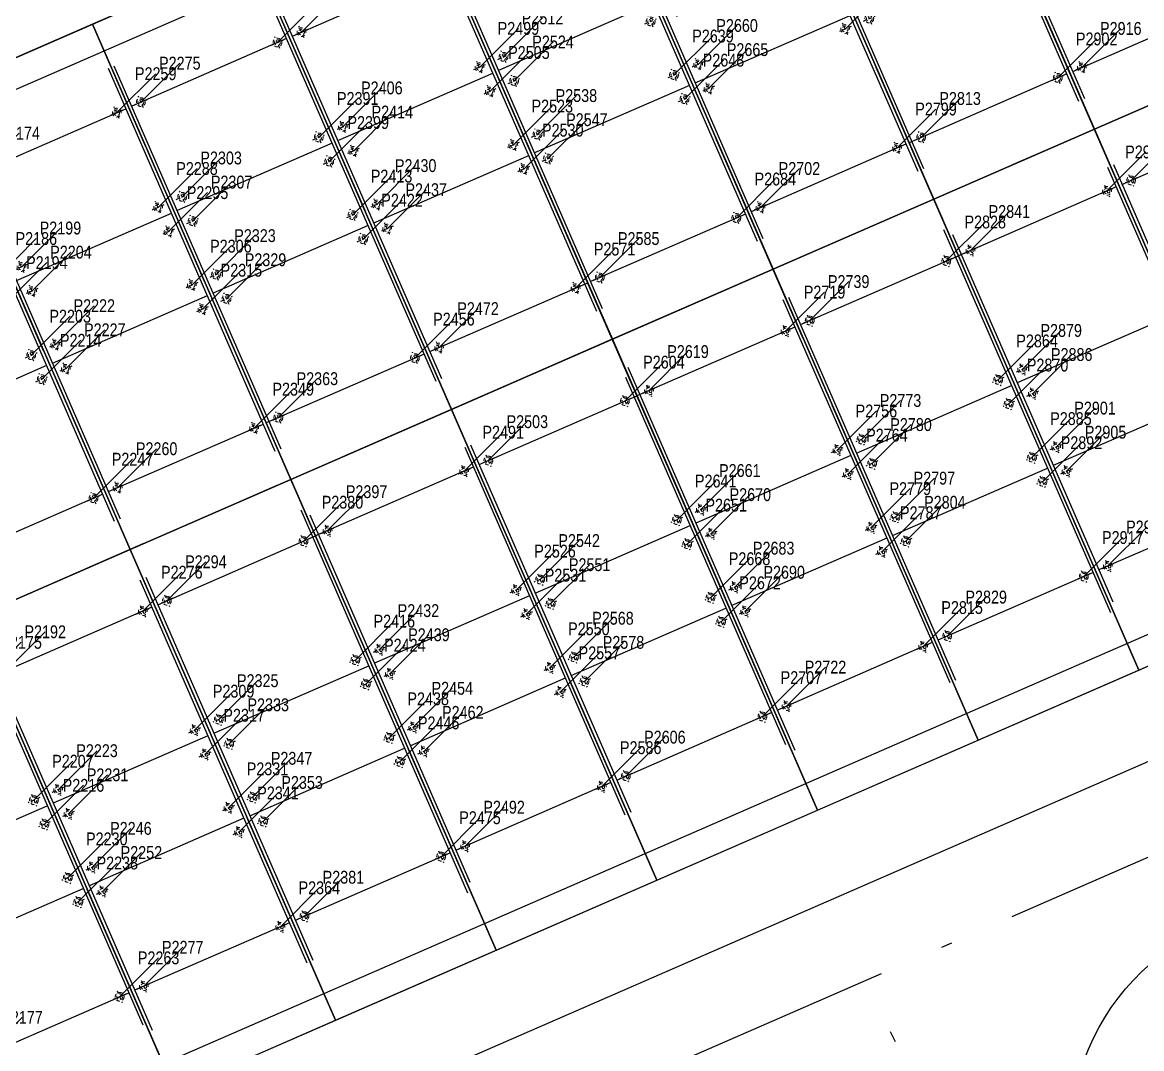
# Model space of a CAD drawing. Header units: millimetres. Extents: x 0 to 571985, y 0 to 2066666.
# Drawn here: x 568703.51 to 568741.81, y 2064811.47 to 2064846.59 of the extents above; entities that cross this region are included whole.
import ezdxf
from ezdxf.enums import TextEntityAlignment as Align
from ezdxf.xclip import XClip

# ---------------------------------------------------------------- set-up
doc = ezdxf.new("R2010")
doc.units = ezdxf.units.MM
for name, pattern in [('ACAD_ISO10W100', [18.5, 12, -3, 0.5, -3]), ('CENTER', [3, 1.5, -0.5, 0.5, -0.5]), ('CENTER2', [1.125, 0.75, -0.125, 0.125, -0.125]), ('HIDDEN', [0.75, 0.5, -0.25]), ('Xref Grid (A1)$0$CENTER2', [1.125, 0.75, -0.125, 0.125, -0.125]), ('Xref Grid A16$0$CENTER2', [1.125, 0.75, -0.125, 0.125, -0.125])]:
    doc.linetypes.add(name, pattern=pattern)
for name, color, linetype, lineweight in [('A-DIM', 251, 'Continuous', 15), ('A-NET THAY', 125, 'Continuous', 18), ('boDnv', 54, 'Continuous', 25), ('E- RANH GIOI', 1, 'CENTER', 13), ('kata_text', 254, 'Continuous', 30)]:
    doc.layers.add(name, color=color, linetype=linetype, lineweight=lineweight)
for name, color, linetype in [('BoThamCo', 94, 'Continuous'), ('CDC.01.AXIS', 160, 'CENTER2'), ('ChiaLo', 128, 'CENTER'), ('datOlienke', 42, 'Continuous'), ('LogDg', 7, 'Continuous'), ('LoLK', 6, 'Continuous'), ('RANHGIOI', 2, 'HIDDEN'), ('TimDg', 222, 'Continuous'), ('ViaHeS', 32, 'Continuous'), ('Xref Grid (A1)$0$01.AXIS', 160, 'Xref Grid (A1)$0$CENTER2'), ('Xref Grid A16$0$01.AXIS', 160, 'Xref Grid A16$0$CENTER2')]:
    doc.layers.add(name, color=color, linetype=linetype)
doc.styles.add('kata_dim', font='vnrms.shx', dxfattribs={"width": 0.66, "oblique": 7})
doc.styles.add('kata_text', font='arial.ttf', dxfattribs={"width": 0.8})
doc.styles.add('rms', font='romans.shx', dxfattribs={"width": 0.7, "bigfont": 'vns.shx'})
doc.linetypes.add('ADL', pattern='A,0.125,-0.15,["++",rms,S=0.5,R=0,X=0,Y=-0.2245],-1.35,1.125', length=2.75)
doc.dimstyles.new('kata_dim_iso', dxfattribs={"dimtxt": 2.5, "dimasz": 1.5, "dimexe": 1.5, "dimexo": 2.5, "dimtad": 1, "dimdec": 0, "dimzin": 0, "dimdsep": 46, "dimtxsty": 'kata_dim', "dimblk": 'kata_block_ArchTick', "dimcen": 0.09, "dimdle": 1.2, "dimclrd": 8, "dimclre": 8, "dimclrt": 3, "dimadec": 0, "dimazin": 0, "dimtfac": 1, "dimtdec": 0, "dimtix": 1, "dimtofl": 0, "dimtmove": 0, "dimatfit": 3, "dimfxl": 3.75, "dimfxlon": 1, "dimtolj": 1, "dimtzin": 0, "dimarcsym": 0})

# ---------------------------------------------------------------- blocks, each defined once
blk = doc.blocks.new('NEN')
at = {"layer": 'boDnv', "color": 10, "linetype": 'ADL', "ltscale": 0.25}
for points in [[(116.663, 150.753), (122.733, 148.551), (135.807, 122.411), (133.753, 116.749), (-8.129, 54.905), (-13.649, 57.26), (-23.763, 84.693), (-21.221, 90.652)], [(156.672, 80.693), (146.026, 101.979), (139.956, 104.181), (-3.204, 41.78), (-5.746, 35.822), (2.49, 13.482), (8.01, 11.127), (154.618, 75.032)]]:
    blk.add_lwpolyline(points, close=True, dxfattribs=at)
at = {"layer": 'BoThamCo'}
blk.add_lwpolyline([(274.126, -178.484, 1), (272.368, -175.457), (138.589, -253.186, -0.013452), (91.443, -278.907, 0.999991), (93.036, -282.024, 0.013452), (140.347, -256.212)], format="xyb", close=True, dxfattribs=at)
at = {"layer": 'ChiaLo', "ltscale": 5}
for p, q in [((136.715, 66.137), (122.897, 97.836)), ((131.214, 63.74), (117.397, 95.439)), ((125.714, 61.342), (111.897, 93.041)), ((120.214, 58.945), (106.397, 90.644)), ((114.714, 56.547), (100.897, 88.247)), ((109.214, 54.15), (95.396, 85.849)), ((103.713, 51.752), (89.896, 83.452)), ((98.213, 49.355), (84.396, 81.054))]:
    blk.add_line(p, q, dxfattribs=at)
for points in [[(130.171, 135.915), (-19.638, 70.615)], [(87.961, 95.699), (71.978, 132.367)], [(82.461, 93.301), (66.478, 129.969)], [(76.961, 90.904), (60.978, 127.572)], [(71.461, 88.506), (55.478, 125.174)], [(65.961, 86.109), (49.978, 122.777)], [(60.46, 83.711), (44.477, 120.379)], [(54.96, 81.314), (38.977, 117.982)], [(49.46, 78.917), (33.477, 115.585)], [(43.96, 76.519), (27.977, 113.187)], [(152.12, 92.029), (-2.661, 24.563)]]:
    blk.add_lwpolyline(points, dxfattribs=at)
at = {"layer": 'datOlienke'}
for points in [[(116.629, 151.829), (123.449, 149.355), (136.893, 122.474), (134.546, 116.004), (-8.125, 53.816), (-14.438, 56.509), (-24.839, 84.72), (-21.985, 91.41)], [(157.758, 80.756), (146.742, 102.783), (139.922, 105.257), (-3.967, 42.538), (-6.821, 35.849), (1.701, 12.732), (8.014, 10.038), (155.411, 74.287)]]:
    blk.add_lwpolyline(points, close=True, dxfattribs=at)
at = {"layer": 'LogDg'}
for points in [[(34.296, -348.766, -0.124666), (14.114, -339.771, 0.262937), (-5.331, -336.771, -0.009345), (-40.959, -349.473), (-145.868, -384.68, 0.405257), (-155.456, -403.235), (-146.557, -432.72), (-158.046, -436.187), (-166.572, -407.936, 0.423227), (-185.704, -398.049), (-272.077, -427.035, 0.40652), (-277.181, -436.964), (-262.947, -483.397), (-271.552, -486.035), (-285.593, -440.232, 0.421949), (-295.787, -434.992), (-422.26, -477.436, 0.346831), (-427.684, -485.726), (-426.662, -497.249, 0.109851), (-417.21, -527.045), (-422.398, -530.058, -0.109851), (-432.639, -497.779), (-433.194, -491.512, 0.484967), (-443.708, -484.634), (-484.199, -498.222, 0.36701), (-492.228, -511.51), (-484.402, -560.012), (-490.326, -560.967), (-497.433, -516.92, 0.457512), (-512.889, -507.388), (-525.337, -511.314, 0.375227), (-533.554, -524.795, 0.049445), (-523.248, -562.118), (-518.404, -576.577), (-525.515, -578.96), (-530.307, -564.659, -0.044276), (-540.221, -530.036, 0.448349), (-555.614, -520.863), (-568.853, -525.038), (-576.072, -502.149), (-552.391, -494.681, 0.333336), (-544.003, -482.976), (-545.865, -397.305, 0.120559), (-569.998, -307.198), (-621.979, -219.712, 0.334943), (-635.359, -214.239), (-686.931, -227.855), (-689.803, -216.977), (-647.957, -205.93, 0.498191), (-640.704, -188.198), (-654.378, -165.183, -0.144979), (-668.853, -108.061), (-659.845, 118.23, 0.428088), (-671.924, 130.707), (-689.222, 130.58), (-689.305, 141.83), (-670.344, 141.969, 0.400474), (-658.442, 153.492), (-657.828, 168.904), (-656.06, 189.374), (-648.588, 188.728), (-650.341, 168.432), (-650.889, 154.678, 0.425345), (-638.921, 142.201), (-621.613, 142.328, 0.402651), (-609.707, 153.94), (-609.387, 163.859, -0.019867), (-608.227, 179.942), (-606.8, 192.652), (-600.838, 191.983), (-602.264, 179.273, 0.019867), (-603.39, 163.665), (-603.676, 154.802, 0.425871), (-591.594, 142.415), (-548.362, 142.733), (-548.28, 131.483), (-592.887, 131.155, 0.401789), (-604.791, 119.578), (-607.754, 35.571, -0.005984), (-607.983, 30.718, 0.462462), (-599.177, 22.287), (-555.377, 26.801), (-554.762, 20.832), (-603.242, 15.836, 0.355613), (-610.381, 8.689), (-613.794, -24.838, 0.475348), (-605.015, -33.606), (-508.268, -23.636, 0.016072), (-476.806, -19.368, 0.37392), (-470.138, -11.259), (-470.705, 9.348), (-464.707, 9.513), (-464.235, -7.648, 0.461916), (-454.747, -15.288), (-421.581, -8.993, 0.020567), (-382.015, 0.216), (-299.764, 22.963, 0.415004), (-292.798, 35.293), (-296.969, 50.218), (-285.412, 53.448), (-281.218, 38.439, 0.413423), (-268.921, 31.492), (-169.968, 58.858, 0.427702), (-164.496, 69.052), (-169.623, 84.754), (-163.92, 86.616), (-158.479, 69.956, 0.400853), (-148.742, 64.729), (-123.897, 71.6, 0.437327), (-113.795, 91.173), (-114.462, 93.013), (-128.551, 136.154), (-105.736, 143.605), (-91.769, 100.833), (-90.91, 98.466, 0.429754), (-70.957, 89.772, 0.001079), (-63.934, 92.766, 0.001474), (-62.342, 93.454), (-47.534, 99.909, 0.386536), (-43.126, 109.726), (-48.301, 125.574), (-42.598, 127.436), (-38.076, 113.59, 0.442444), (-27.275, 108.739), (111.617, 169.28, 0.414214), (115.754, 179.811), (109.361, 194.478), (114.861, 196.875), (121.255, 182.208, 0.414214), (131.785, 178.071), (252.97, 230.894), (276.872, 241.312), (291.579, 249.057, 0.419837), (295.267, 261.365), (290.95, 269.196), (301.459, 274.99), (306.058, 266.648, 0.408717), (318.136, 263.031), (326.546, 267.464), (332.148, 256.836), (324.233, 252.656, 0.419466), (320.555, 240.352), (397.092, 101.523, 0.433643), (408.413, 98.649), (440.787, 119.386), (444.023, 114.334), (410.428, 92.813, 0.395048), (407.737, 82.215), (451.056, 3.639, -0.005576), (472.219, -35.781, 0.422017), (490.066, -41.118), (502.995, -33.918), (514.672, -54.886), (500.295, -62.892, 0.404193), (495.052, -80.181), (502.502, -94.711), (491.824, -100.186), (485.095, -87.061, 0.424556), (467.192, -81.64), (316.164, -165.913), (307.211, -171.115, 0.396001), (304.075, -181.611), (326.147, -225.742), (318.098, -229.768), (296.726, -187.038, 0.432664), (285.552, -183.699), (178.072, -246.148, 0.389772), (174.86, -256.488), (194.1, -297.126), (188.677, -299.693), (170.231, -260.733, 0.439085), (158.982, -257.239), (145.496, -265.075, -0.013452), (97.701, -291.151, 0.262926), (86.853, -307.563, -0.162068), (76.015, -333.842, 0.270323), (72.318, -353.653), (79.981, -375.074), (57.383, -383.157), (49.72, -361.737, 0.270325), (34.296, -348.766)], [(49.536, -260.065, -0.269945), (34.095, -247.153), (22.999, -216.476, -0.362457), (26.499, -206.84), (119.685, -152.625, -0.414384), (136.095, -156.969), (142.222, -167.514, 0.414214), (153.158, -170.413), (250.593, -113.801, -0.432664), (261.767, -117.14), (278.799, -151.193, -0.396001), (275.663, -161.688), (133.439, -244.323, -0.012999), (88.371, -268.964, -0.278117), (67.767, -267.557, 0.110848), (49.536, -260.065)]]:
    blk.add_lwpolyline(points, format="xyb", dxfattribs=at)
for points in [[(-6.653, 51.185), (136.874, 113.746, 0.429738), (140.832, 124.658), (126.05, 154.214, 0.398858), (115.699, 157.969), (-24.481, 96.867, 0.397369), (-28.79, 86.766), (-17.356, 55.751, 0.431261)], [(-1.168, 12.049), (-9.545, 35.211, -0.395588), (-5.218, 45.265), (140.335, 108.71, -0.398858), (150.687, 104.955), (161.697, 82.941, -0.429738), (157.739, 72.029), (9.552, 7.436, -0.433088)], [(133.661, 54.988), (161.2, 66.992, -0.398858), (171.552, 63.237), (214.134, -21.902, -0.395833), (211.002, -32.395), (185.019, -47.512, -0.432836), (173.841, -44.175), (129.703, 44.076, -0.429738)], [(274.252, -178.7, 1), (272.242, -175.241), (138.463, -252.969, -0.013452), (91.329, -278.685, 0.999992), (93.15, -282.246, 0.013452), (140.473, -256.428)]]:
    blk.add_lwpolyline(points, format="xyb", close=True, dxfattribs=at)
at = {"layer": 'LoLK'}
for points in [[(66.478, 129.969), (60.978, 127.572), (68.97, 109.238), (74.47, 111.635)], [(60.978, 127.572), (55.478, 125.174), (63.469, 106.84), (68.97, 109.238)], [(55.478, 125.174), (49.978, 122.777), (57.969, 104.443), (63.469, 106.84)], [(49.978, 122.777), (44.477, 120.379), (52.469, 102.045), (57.969, 104.443)], [(44.477, 120.379), (38.977, 117.982), (46.969, 99.648), (52.469, 102.045)], [(38.977, 117.982), (33.477, 115.585), (41.469, 97.251), (46.969, 99.648)], [(33.477, 115.585), (27.977, 113.187), (35.968, 94.853), (41.469, 97.251)], [(79.97, 114.033), (74.47, 111.635), (82.461, 93.301), (87.961, 95.699)], [(74.47, 111.635), (68.97, 109.238), (76.961, 90.904), (82.461, 93.301)], [(68.97, 109.238), (63.469, 106.84), (71.461, 88.506), (76.961, 90.904)], [(63.469, 106.84), (57.969, 104.443), (65.961, 86.109), (71.461, 88.506)], [(57.969, 104.443), (52.469, 102.045), (60.46, 83.711), (65.961, 86.109)], [(52.469, 102.045), (46.969, 99.648), (54.96, 81.314), (60.46, 83.711)], [(128.398, 100.234), (122.897, 97.836), (129.69, 82.252), (135.19, 84.65)], [(46.969, 99.648), (41.469, 97.251), (49.46, 78.917), (54.96, 81.314)], [(122.897, 97.836), (117.397, 95.439), (124.19, 79.855), (129.69, 82.252)], [(41.469, 97.251), (35.968, 94.853), (43.96, 76.519), (49.46, 78.917)], [(117.397, 95.439), (111.897, 93.041), (118.69, 77.458), (124.19, 79.855)], [(35.968, 94.853), (30.468, 92.456), (38.46, 74.122), (43.96, 76.519)], [(111.897, 93.041), (106.397, 90.644), (113.19, 75.06), (118.69, 77.458)], [(106.397, 90.644), (100.897, 88.247), (107.689, 72.663), (113.19, 75.06)], [(100.897, 88.247), (95.396, 85.849), (102.189, 70.265), (107.689, 72.663)], [(95.396, 85.849), (89.896, 83.452), (96.689, 67.868), (102.189, 70.265)], [(135.19, 84.65), (129.69, 82.252), (136.715, 66.137), (142.215, 68.535)], [(89.896, 83.452), (84.396, 81.054), (91.189, 65.47), (96.689, 67.868)], [(129.69, 82.252), (124.19, 79.855), (131.214, 63.74), (136.715, 66.137)], [(124.19, 79.855), (118.69, 77.458), (125.714, 61.342), (131.214, 63.74)], [(78.896, 78.657), (73.396, 76.259), (80.188, 60.675), (85.689, 63.073)], [(118.69, 77.458), (113.19, 75.06), (120.214, 58.945), (125.714, 61.342)], [(113.19, 75.06), (107.689, 72.663), (114.714, 56.547), (120.214, 58.945)], [(107.689, 72.663), (102.189, 70.265), (109.214, 54.15), (114.714, 56.547)], [(102.189, 70.265), (96.689, 67.868), (103.713, 51.752), (109.214, 54.15)], [(96.689, 67.868), (91.189, 65.47), (98.213, 49.355), (103.713, 51.752)], [(91.189, 65.47), (85.689, 63.073), (92.713, 46.957), (98.213, 49.355)]]:
    blk.add_lwpolyline(points, close=True, dxfattribs=at)
at = {"layer": 'RANHGIOI', "color": 1, "ltscale": 9, "const_width": 1}
blk.add_lwpolyline([(460, -51.299, 0.006594), (435.293, -5.051), (303.078, 234.769), (284.672, 225.077), (-55.993, 76.586), (-56.839, 76.223, -0.005137), (-90.743, 62.093), (-377.217, -17.133, -0.020567), (-418.225, -26.678), (-463.443, -35.259, -0.021218), (-506.422, -41.541), (-623.638, -53.62), (-626.464, -70.884, 0.128574), (-620.42, -135.36), (-615.505, -148.86, 0.039408), (-607.143, -167.188), (-594.172, -190.555), (-547.57, -259.493, -0.11987), (-522.704, -326.397), (-507.917, -451.947), (-504.475, -473.277), (-499.271, -471.636), (-50.48, -321.024, 0.050684), (130.425, -239.135), (301.319, -139.843)], format="xyb", close=True, dxfattribs=at)
at = {"layer": 'TimDg', "linetype": 'ACAD_ISO10W100', "ltscale": 0.75}
for points in [[(-618.456, -41.023), (-507.652, -29.604, 0.021218), (-465.681, -23.47), (-420.462, -14.888, 0.020567), (-380.415, -5.567), (-94.607, 73.475, 0.005041), (-61.569, 87.252, 0.001474), (-59.945, 87.954), (279.472, 235.9), (307.904, 250.872)], [(-358.633, -282.039), (-15.318, -166.825, 0.050829), (-9.777, -164.314), (222.735, -29.039)]]:
    blk.add_lwpolyline(points, format="xyb", dxfattribs=at)
for points in [[(80.71, -412.741), (34.278, -282.941), (-103.138, 96.993), (-128.229, 173.827)], [(335.549, -254.599), (124.099, 168.176)], [(150.079, 116.23), (-16.139, 43.778)], [(170.944, 74.512), (-58.789, -25.625)], [(176.4, -55.997), (121.833, 53.105)]]:
    blk.add_lwpolyline(points, dxfattribs=at)
at = {"layer": 'ViaHeS', "elevation": 0}
blk.add_lwpolyline([(-483.362, -504.27), (-441.21, -490.124), (-436.029, -493.514), (-435.627, -498.044, 0.109851), (-424.993, -531.564), (-414.615, -525.539, -0.109851), (-423.674, -496.984), (-424.342, -489.445), (-420.001, -483.006), (-295.249, -441.14), (-289.043, -444.33), (-275.854, -487.354), (-258.645, -482.078), (-271.972, -438.601), (-268.698, -432.23), (-181.634, -403.012), (-172.975, -407.486), (-163.79, -437.92), (-140.813, -430.986), (-150.211, -399.847), (-145.597, -390.918), (-39.026, -355.153, 0.008545), (-6.235, -343.522, -0.249193), (12.375, -345.964, 0.09975), (30.772, -354.181, -0.256949), (45.215, -366.957), (51.733, -385.178), (85.63, -373.053), (79.112, -354.831, -0.256949), (82.174, -335.793, 0.136918), (92.607, -310.438, -0.249193), (103.308, -295.017, 0.012659), (148.511, -270.262), (162.157, -262.333), (168.62, -264.341), (185.966, -300.977), (196.811, -295.842), (179.033, -258.291), (181.216, -251.26), (287.384, -189.574), (293.944, -191.534), (314.073, -231.781), (330.172, -223.729), (309.538, -182.474), (311.625, -175.49), (319.134, -171.127), (408.277, -121.386), (412.274, -122.589), (434.351, -165.321), (442.347, -161.19), (420.137, -118.201), (421.38, -114.074), (470.335, -86.758), (479.641, -89.576), (486.485, -102.924), (507.841, -91.973), (500.499, -77.654), (503.421, -68.019), (517.591, -60.128), (500.076, -28.676), (486.971, -35.974), (477.625, -33.17, 0.0056), (456.311, 6.536), (412.324, 86.322), (414.12, 93.398), (444.832, 113.071), (439.977, 120.649), (409.766, 101.296), (403.142, 102.978), (327.714, 239.794), (330.524, 249.193), (334.945, 251.528), (323.749, 272.772), (318.926, 270.23), (309.354, 273.096), (306.713, 277.887), (285.696, 266.299), (288.11, 261.921), (285.295, 252.529), (274.271, 246.724), (129.387, 183.571), (122.806, 186.157), (117.612, 198.074), (106.611, 193.279), (111.806, 181.362), (109.22, 174.781), (26.33, 138.65), (-29.869, 114.154), (-36.004, 116.909), (-39.746, 128.368), (-51.153, 124.642), (-47.055, 112.092), (-50.086, 105.341), (-75.921, 94.08), (-84.511, 97.937), (-100.033, 145.467), (-134.254, 134.292), (-118.657, 86.529), (-123.231, 78.009), (-150.258, 70.535), (-156.629, 73.955), (-161.068, 87.547), (-172.475, 83.822), (-168.207, 70.753), (-171.474, 64.667), (-269.546, 37.545), (-275.711, 41.028), (-279.634, 55.063), (-302.748, 48.603), (-298.843, 34.63), (-302.316, 28.482), (-383.614, 5.999, -0.020567), (-422.7, -3.099), (-456.246, -9.465), (-461.296, -5.399), (-461.708, 9.595), (-473.703, 9.265), (-473.239, -7.637), (-478.028, -13.489, -0.015955), (-508.883, -17.667), (-606.147, -27.691), (-610.614, -23.229), (-607.49, 7.461), (-602.01, 12.947), (-554.455, 17.848), (-555.685, 29.785), (-600.448, 25.172), (-605.043, 29.645, 0.007073), (-604.756, 35.466), (-601.912, 116.095), (-594.665, 123.142), (-548.221, 123.483), (-548.421, 150.733), (-593.42, 150.402), (-600.493, 157.35, -0.027886), (-599.283, 178.939), (-597.857, 191.648), (-609.782, 192.987), (-611.208, 180.277, 0.019867), (-612.385, 163.955), (-612.597, 157.389), (-619.823, 150.342), (-639.316, 150.198), (-646.998, 158.133), (-646.598, 168.196), (-644.852, 188.405), (-659.796, 189.697), (-661.572, 169.14), (-662.014, 158.023), (-670.332, 149.97), (-689.364, 149.83), (-689.163, 122.58), (-671.417, 122.71), (-663.736, 114.776), (-672.6, -107.912, 0.144979), (-657.602, -167.099), (-644.687, -188.836), (-648.335, -197.756), (-691.845, -209.242), (-684.889, -235.59), (-633.86, -222.118), (-622.039, -226.953), (-573.255, -309.058, -0.120474), (-549.614, -397.387), (-547.842, -478.902), (-555.298, -489.306), (-577.876, -496.427), (-567.048, -530.76), (-552.743, -526.248), (-543.713, -531.719, 0.042979), (-533.836, -565.928), (-529.071, -580.151), (-514.848, -575.386), (-519.719, -560.846, -0.045576), (-529.315, -527.166), (-523.005, -516.87), (-508.247, -512.215), (-500.456, -517.02), (-493.287, -561.445), (-481.44, -559.534), (-488.883, -513.408), (-483.362, -504.27)], format="xyb", dxfattribs=at)
at = {"layer": 'ViaHeS'}
for points in [[(116.629, 151.829), (123.449, 149.355), (136.893, 122.474), (134.546, 116.004), (-8.125, 53.816), (-14.438, 56.509), (-24.839, 84.72), (-21.985, 91.41)], [(157.758, 80.756), (146.742, 102.783), (139.922, 105.257), (-3.967, 42.538), (-6.821, 35.849), (1.701, 12.732), (8.014, 10.038), (155.411, 74.287)]]:
    blk.add_lwpolyline(points, close=True, dxfattribs=at)
blk.add_lwpolyline([(271.249, -157.314), (273.336, -150.33), (257.64, -118.948), (251.08, -116.988), (144.29, -179.035), (131.629, -157.245), (122.062, -154.713), (31.359, -207.484), (28.737, -214.7), (38.583, -241.923, 0.256594), (53.045, -254.642, -0.085173), (69.006, -261.184, 0.265195), (88.812, -261.986, 0.012088), (130.425, -239.135)], format="xyb", close=True, dxfattribs=at)
blk = doc.blocks.new('NEN M01')
at = {"layer": 'datOlienke'}
blk.add_lwpolyline([(4.737, 4.993), (3.439, 29.587), (-1.824, 34.58), (-158.789, 34.58), (-164.078, 29.588), (-165.502, 4.992), (-160.791, 0), (0, 0)], close=True, dxfattribs=at)
at = {"layer": 'LoLK'}
for points in [[(-68.396, 34.58), (-74.396, 34.58), (-74.396, 17.58), (-68.396, 17.58)], [(-56.396, 34.58), (-62.396, 34.58), (-62.396, 17.58), (-56.396, 17.58)], [(-50.396, 34.58), (-56.396, 34.58), (-56.396, 17.58), (-50.396, 17.58)], [(-44.396, 34.58), (-50.396, 34.58), (-50.396, 17.58), (-44.396, 17.58)], [(-38.396, 34.58), (-44.396, 34.58), (-44.396, 17.58), (-38.396, 17.58)], [(-32.396, 34.58), (-38.396, 34.58), (-38.396, 17.58), (-32.396, 17.58)], [(-26.396, 34.58), (-32.396, 34.58), (-32.396, 17.58), (-26.396, 17.58)], [(-20.396, 34.58), (-26.396, 34.58), (-26.396, 17.58), (-20.396, 17.58)], [(-14.396, 34.58), (-20.396, 34.58), (-20.396, 17.58), (-14.396, 17.58)], [(-62.396, 17.58), (-68.396, 17.58), (-68.396, 0), (-62.396, 0)], [(-56.396, 17.58), (-62.396, 17.58), (-62.396, 0), (-56.396, 0)], [(-50.396, 17.58), (-56.396, 17.58), (-56.396, 0), (-50.396, 0)], [(-44.396, 17.58), (-50.396, 17.58), (-50.396, 0), (-44.396, 0)], [(-38.396, 17.58), (-44.396, 17.58), (-44.396, 0), (-38.396, 0)], [(-32.396, 17.58), (-38.396, 17.58), (-38.396, 0), (-32.396, 0)], [(-26.396, 17.58), (-32.396, 17.58), (-32.396, 0), (-26.396, 0)], [(-20.396, 17.58), (-26.396, 17.58), (-26.396, 0), (-20.396, 0)], [(-14.396, 17.58), (-20.396, 17.58), (-20.396, 0), (-14.396, 0)]]:
    blk.add_lwpolyline(points, close=True, dxfattribs=at)
blk = doc.blocks.new('A$C758D662A')
at = {"linetype": 'HIDDEN', "ltscale": 500}
for radius in [300, 200]:
    blk.add_circle((0, 0), radius, dxfattribs=at)
at = {"layer": 'CDC.01.AXIS', "ltscale": 200}
for p, q in [((437, 0), (-437, 0)), ((0, 437), (0, -437))]:
    blk.add_line(p, q, dxfattribs=at)
blk = doc.blocks.new('A16 - 2')
at = {"layer": 'Xref Grid A16$0$01.AXIS', "ltscale": 500}
for p, q in [((0.11, -1.37), (0.11, -15.086)), ((5.89, -1.37), (5.89, -15.086)), ((0.11, -2.11), (6, -2.11)), ((0.11, -6.91), (5.89, -6.91)), ((0.11, -9.99), (5.89, -9.99)), ((0.11, -13.89), (5.89, -13.89))]:
    blk.add_line(p, q, dxfattribs=at)
at = {"xscale": 0.0005, "yscale": 0.0005, "zscale": 0.0005}
for p in [(0.45, -2.11), (5.55, -2.11), (0.45, -6.55), (5.55, -6.55), (0.45, -7.45), (5.55, -7.45), (0.45, -9.45), (5.55, -9.45), (0.45, -10.35), (5.55, -10.35), (0.45, -13.89), (5.55, -13.89)]:
    blk.add_blockref('A$C758D662A', p, dxfattribs=at)
blk = doc.blocks.new('A11 - 2')
at = {"layer": 'Xref Grid A16$0$01.AXIS', "ltscale": 500}
for p, q in [((0.11, -1.086), (0.11, -15.387)), ((5.89, -1.086), (5.89, -15.387)), ((0.11, -2.11), (6, -2.11)), ((0.11, -6.91), (5.89, -6.91)), ((0.11, -9.99), (5.89, -9.99)), ((0.11, -13.89), (5.89, -13.89))]:
    blk.add_line(p, q, dxfattribs=at)
at = {"xscale": 0.0005, "yscale": 0.0005, "zscale": 0.0005}
for p in [(0.45, -2.11), (5.55, -2.11), (0.45, -6.55), (5.55, -6.55), (0.45, -7.45), (5.55, -7.45), (0.45, -9.45), (5.55, -9.45), (0.45, -10.35), (5.55, -10.35), (0.45, -13.89), (5.55, -13.89)]:
    blk.add_blockref('A$C758D662A', p, dxfattribs=at)
blk = doc.blocks.new('A11 SAO-2')
at = {"layer": 'Xref Grid A16$0$01.AXIS', "ltscale": 500}
for p, q in [((0.11, -1.086), (0.11, -15.387)), ((5.89, -1.086), (5.89, -15.387)), ((0.11, -2.11), (5.89, -2.11)), ((0.11, -6.91), (5.89, -6.91)), ((0.11, -9.99), (5.89, -9.99)), ((0.11, -13.89), (5.89, -13.89))]:
    blk.add_line(p, q, dxfattribs=at)
at = {"xscale": 0.0005, "yscale": 0.0005, "zscale": 0.0005}
for p in [(0.45, -2.11), (5.55, -2.11), (0.45, -6.55), (5.55, -6.55), (0.45, -7.45), (5.55, -7.45), (0.45, -9.45), (5.55, -9.45), (0.45, -10.35), (5.55, -10.35), (5.55, -13.89)]:
    blk.add_blockref('A$C758D662A', p, dxfattribs=at)
blk = doc.blocks.new('A16 SAO - 2')
at = {"layer": 'Xref Grid A16$0$01.AXIS', "ltscale": 500}
for p, q in [((0.11, -1.086), (0.11, -15.387)), ((5.89, -1.086), (5.89, -15.387)), ((0.11, -2.11), (6, -2.11)), ((0.11, -6.91), (5.89, -6.91)), ((0.11, -9.99), (5.89, -9.99)), ((0.11, -13.89), (5.89, -13.89))]:
    blk.add_line(p, q, dxfattribs=at)
at = {"xscale": 0.0005, "yscale": 0.0005, "zscale": 0.0005}
for p in [(0.45, -2.11), (5.55, -2.11), (0.45, -6.55), (5.55, -6.55), (0.45, -7.45), (5.55, -7.45), (0.45, -9.45), (5.55, -9.45), (0.45, -10.35), (5.55, -10.35), (0.45, -13.89), (5.55, -13.89)]:
    blk.add_blockref('A$C758D662A', p, dxfattribs=at)
blk = doc.blocks.new('NEN H01')
at = {"layer": 'datOlienke'}
blk.add_lwpolyline([(-2.11, 40), (3.153, 35.007), (4.737, 4.993), (0, 0), (-155.636, 0), (-160.347, 4.992), (-158.608, 35.008), (-153.319, 40)], close=True, dxfattribs=at)
at = {"layer": 'LoLK'}
for points in [[(-92.818, 40), (-98.818, 40), (-98.818, 20), (-92.818, 20)], [(-86.818, 40), (-92.818, 40), (-92.818, 20), (-86.818, 20)], [(-80.818, 40), (-86.818, 40), (-86.818, 20), (-80.818, 20)], [(-74.818, 40), (-80.818, 40), (-80.818, 20), (-74.818, 20)], [(-68.818, 40), (-74.818, 40), (-74.818, 20), (-68.818, 20)], [(-62.818, 40), (-68.818, 40), (-68.818, 20), (-62.818, 20)], [(-56.818, 40), (-62.818, 40), (-62.818, 20), (-56.818, 20)], [(-98.818, 20), (-104.818, 20), (-104.818, 0), (-98.818, 0)], [(-92.818, 20), (-98.818, 20), (-98.818, 0), (-92.818, 0)], [(-86.818, 20), (-92.818, 20), (-92.818, 0), (-86.818, 0)], [(-80.818, 20), (-86.818, 20), (-86.818, 0), (-80.818, 0)], [(-74.818, 20), (-80.818, 20), (-80.818, 0), (-74.818, 0)], [(-68.818, 20), (-74.818, 20), (-74.818, 0), (-68.818, 0)], [(-62.818, 20), (-68.818, 20), (-68.818, 0), (-62.818, 0)], [(-56.818, 20), (-62.818, 20), (-62.818, 0), (-56.818, 0)], [(-50.818, 20), (-56.818, 20), (-56.818, 0), (-50.818, 0)]]:
    blk.add_lwpolyline(points, close=True, dxfattribs=at)
blk = doc.blocks.new('kata_block_ArchTick')
at = {"color": 8}
blk.add_line((1, 0), (-1, 0), dxfattribs=at)
at = {"color": 8, "const_width": 0.15}
blk.add_lwpolyline([(-0.5, -0.5), (0.5, 0.5)], dxfattribs=at)
blk = doc.blocks.new('pile Plan')
at = {"xscale": 0.5, "yscale": 0.5, "zscale": 0.5}
for p in [(340, 14779), (5440.000004, 14779), (340, 9630), (5440.000004, 9630), (340, 8730), (5440.000004, 8730), (340, 5040), (5440.000004, 5040), (340, 4140), (5440.000004, 4140), (340, -1), (5440.000004, -1)]:
    blk.add_blockref('A$C758D662A', p, dxfattribs=at)
blk = doc.blocks.new('A5 - 2')
at = {"layer": 'Xref Grid (A1)$0$01.AXIS', "ltscale": 500}
for p, q in [((0.11, -1.086), (0.11, -18.434)), ((5.89, -1.086), (5.89, -18.434)), ((0.11, -2.11), (5.89, -2.11)), ((0.11, -7.62), (5.89, -7.62)), ((0.11, -12.39), (5.89, -12.39)), ((0.11, -16.89), (5.89, -16.89))]:
    blk.add_line(p, q, dxfattribs=at)
at = {"xscale": 0.001, "yscale": 0.001, "zscale": 0.001}
blk.add_blockref('pile Plan', (0.11, -16.89), dxfattribs=at)
blk = doc.blocks.new('a5 sao - 2')
at = {"layer": 'Xref Grid (A1)$0$01.AXIS', "ltscale": 500}
for p, q in [((-5.89, -1.086), (-5.89, -18.434)), ((-0.11, -1.086), (-0.11, -18.434)), ((-5.89, -2.11), (-0.11, -2.11)), ((-5.89, -7.62), (-0.11, -7.62))]:
    blk.add_line(p, q, dxfattribs=at)
at = {"xscale": 0.001, "yscale": 0.001, "zscale": 0.001}
blk.add_blockref('pile Plan', (-5.89, -16.89), dxfattribs=at)
blk = doc.blocks.new('A1 - 2')
at = {"layer": 'Xref Grid (A1)$0$01.AXIS', "ltscale": 500}
for p, q in [((0.11, -1.086), (0.11, -18.434)), ((5.89, -1.086), (5.89, -18.434)), ((0.11, -2.11), (5.89, -2.11)), ((0.11, -7.62), (5.89, -7.62)), ((0.11, -12.39), (5.89, -12.39)), ((0.11, -16.89), (5.89, -16.89))]:
    blk.add_line(p, q, dxfattribs=at)
at = {"xscale": 0.001, "yscale": 0.001, "zscale": 0.001}
blk.add_blockref('pile Plan', (0.11, -16.89), dxfattribs=at)
blk = doc.blocks.new('a1 sao - 2')
at = {"layer": 'Xref Grid (A1)$0$01.AXIS', "ltscale": 500}
for p, q in [((0.11, -1.086), (0.11, -18.434)), ((5.89, -1.086), (5.89, -18.434)), ((0.11, -2.11), (5.89, -2.11)), ((0.11, -7.62), (5.89, -7.62)), ((0.11, -12.39), (5.89, -12.39))]:
    blk.add_line(p, q, dxfattribs=at)
at = {"xscale": 0.001, "yscale": 0.001, "zscale": 0.001}
blk.add_blockref('pile Plan', (0.11, -16.89), dxfattribs=at)
blk = doc.blocks.new('*U101')
at = {"color": 0, "ltscale": 0.8, "style": 'kata_text', "width": 0.8}
blk.add_attdef('TEN', text='', height=2.2, dxfattribs=at).set_placement((6.67, 6.67), align=Align.MIDDLE_CENTER)
at = {"color": 0, "ltscale": 0.8, "style": 'kata_text', "width": 0.8, "flags": 1}
blk.add_attdef('CHU_THICH', text='', height=2.2, dxfattribs=at).set_placement((0, 0), align=Align.MIDDLE_CENTER)
at = {"layer": 'Defpoints'}
blk.add_leader([(0, 0), (6.67, 6.67)], dimstyle='kata_dim_iso', override={"dimasz": 0.6, "dimgap": 0.625, "dimtad": 0}, dxfattribs=at)
blk = doc.blocks.new('A$C3EA269C7')
at = {"layer": 'kata_text', "xscale": 0.2, "yscale": 0.2, "zscale": 0.2}
for p, values in [((190.453, 19.984, 0.002), {'TEN': 'P2762'}), ((171.019, 19.52, 0.002), {'TEN': 'P2362'}), ((171.844, 19.88, 0.002), {'TEN': 'P2379'}), ((178.759, 19.032, 0.002), {'TEN': 'P2512'}), ((185.418, 18.771, 0.002), {'TEN': 'P2660'}), ((177.934, 18.672, 0.002), {'TEN': 'P2499'}), ((184.593, 18.411, 0.002), {'TEN': 'P2639'}), ((198.552, 18.671, 0.002), {'TEN': 'P2916'}), ((179.119, 18.207, 0.002), {'TEN': 'P2524'}), ((197.727, 18.311, 0.002), {'TEN': 'P2902'}), ((178.293, 17.847, 0.002), {'TEN': 'P2505'}), ((185.777, 17.946, 0.002), {'TEN': 'P2665'}), ((166.344, 17.482, 0.002), {'TEN': 'P2275'}), ((184.952, 17.586, 0.002), {'TEN': 'P2648'}), ((165.519, 17.122, 0.002), {'TEN': 'P2259'}), ((173.259, 16.635, 0.002), {'TEN': 'P2406'}), ((172.434, 16.275, 0.002), {'TEN': 'P2391'}), ((179.918, 16.373, 0.002), {'TEN': 'P2538'}), ((193.052, 16.273, 0.002), {'TEN': 'P2813'}), ((173.618, 15.809, 0.002), {'TEN': 'P2414'}), ((179.093, 16.014, 0.002), {'TEN': 'P2523'}), ((192.227, 15.913, 0.002), {'TEN': 'P2799'}), ((172.793, 15.45, 0.002), {'TEN': 'P2399'}), ((180.277, 15.548, 0.002), {'TEN': 'P2547'}), ((160.844, 15.085, 0.002), {'TEN': 'P2174'}), ((179.452, 15.189, 0.002), {'TEN': 'P2530'}), ((200.238, 14.802, 0.002), {'TEN': 'P2942'}), ((167.758, 14.237, 0.002), {'TEN': 'P2303'}), ((199.413, 14.442, 0.002), {'TEN': 'P2929'}), ((166.933, 13.877, 0.002), {'TEN': 'P2288'}), ((174.417, 13.976, 0.002), {'TEN': 'P2430'}), ((187.552, 13.876, 0.002), {'TEN': 'P2702'}), ((168.118, 13.412, 0.002), {'TEN': 'P2307'}), ((173.592, 13.616, 0.002), {'TEN': 'P2413'}), ((186.727, 13.516, 0.002), {'TEN': 'P2684'}), ((167.293, 13.052, 0.002), {'TEN': 'P2295'}), ((174.777, 13.151, 0.002), {'TEN': 'P2437'}), ((173.952, 12.791, 0.002), {'TEN': 'P2422'}), ((194.738, 12.404, 0.002), {'TEN': 'P2841'}), ((193.913, 12.045, 0.002), {'TEN': 'P2828'}), ((161.433, 11.48, 0.002), {'TEN': 'P2186'}), ((162.258, 11.839, 0.002), {'TEN': 'P2199'}), ((168.917, 11.579, 0.002), {'TEN': 'P2323'}), ((182.051, 11.478, 0.002), {'TEN': 'P2585'}), ((168.092, 11.219, 0.002), {'TEN': 'P2306'}), ((181.226, 11.119, 0.002), {'TEN': 'P2571'}), ((162.618, 11.014, 0.002), {'TEN': 'P2204'}), ((169.277, 10.754, 0.002), {'TEN': 'P2329'}), ((161.793, 10.655, 0.002), {'TEN': 'P2194'}), ((168.452, 10.394, 0.002), {'TEN': 'P2315'}), ((189.238, 10.007, 0.002), {'TEN': 'P2739'}), ((188.413, 9.647, 0.002), {'TEN': 'P2719'}), ((163.417, 9.181, 0.002), {'TEN': 'P2222'}), ((162.592, 8.821, 0.002), {'TEN': 'P2203'}), ((176.551, 9.081, 0.002), {'TEN': 'P2472'}), ((175.726, 8.721, 0.002), {'TEN': 'P2456'}), ((163.777, 8.356, 0.002), {'TEN': 'P2227'}), ((196.512, 8.334, 0.002), {'TEN': 'P2879'}), ((162.952, 7.996, 0.002), {'TEN': 'P2214'}), ((195.687, 7.975, 0.002), {'TEN': 'P2864'}), ((183.738, 7.61, 0.002), {'TEN': 'P2619'}), ((196.872, 7.509, 0.002), {'TEN': 'P2886'}), ((182.913, 7.25, 0.002), {'TEN': 'P2604'}), ((196.047, 7.15, 0.002), {'TEN': 'P2870'}), ((171.051, 6.683, 0.002), {'TEN': 'P2363'}), ((170.226, 6.324, 0.002), {'TEN': 'P2349'}), ((191.012, 5.937, 0.002), {'TEN': 'P2773'}), ((190.187, 5.577, 0.002), {'TEN': 'P2756'}), ((197.671, 5.676, 0.002), {'TEN': 'P2901'}), ((178.238, 5.212, 0.002), {'TEN': 'P2503'}), ((191.372, 5.112, 0.002), {'TEN': 'P2780'}), ((196.846, 5.316, 0.002), {'TEN': 'P2885'}), ((177.413, 4.852, 0.002), {'TEN': 'P2491'}), ((190.547, 4.752, 0.002), {'TEN': 'P2764'}), ((198.031, 4.851, 0.002), {'TEN': 'P2905'}), ((165.551, 4.286, 0.002), {'TEN': 'P2260'}), ((197.206, 4.491, 0.002), {'TEN': 'P2892'}), ((164.726, 3.926, 0.002), {'TEN': 'P2247'}), ((185.512, 3.539, 0.002), {'TEN': 'P2661'}), ((184.687, 3.18, 0.002), {'TEN': 'P2641'}), ((192.171, 3.278, 0.002), {'TEN': 'P2797'}), ((172.737, 2.815, 0.002), {'TEN': 'P2397'}), ((185.871, 2.714, 0.002), {'TEN': 'P2670'}), ((191.346, 2.919, 0.002), {'TEN': 'P2779'}), ((171.912, 2.455, 0.002), {'TEN': 'P2380'}), ((185.046, 2.355, 0.002), {'TEN': 'P2651'}), ((192.53, 2.453, 0.002), {'TEN': 'P2804'}), ((191.705, 2.094, 0.002), {'TEN': 'P2787'}), ((199.445, 1.606, 0.002), {'TEN': 'P2931'}), ((180.012, 1.142, 0.002), {'TEN': 'P2542'}), ((198.62, 1.246, 0.002), {'TEN': 'P2917'}), ((179.187, 0.782, 0.002), {'TEN': 'P2526'}), ((186.671, 0.881, 0.002), {'TEN': 'P2683'}), ((167.237, 0.417, 0.002), {'TEN': 'P2294'}), ((185.846, 0.521, 0.002), {'TEN': 'P2668'}), ((166.412, 0.058, 0.002), {'TEN': 'P2276'}), ((180.371, 0.317, 0.002), {'TEN': 'P2551'}), ((187.03, 0.056, 0.002), {'TEN': 'P2690'}), ((179.546, -0.043, 0.002), {'TEN': 'P2531'}), ((186.205, -0.304, 0.002), {'TEN': 'P2672'}), ((193.945, -0.792, 0.002), {'TEN': 'P2829'}), ((193.12, -1.151, 0.002), {'TEN': 'P2815'}), ((174.511, -1.256, 0.002), {'TEN': 'P2432'}), ((181.17, -1.517, 0.002), {'TEN': 'P2568'}), ((173.686, -1.615, 0.002), {'TEN': 'P2416'}), ((180.345, -1.876, 0.002), {'TEN': 'P2550'}), ((161.737, -1.98, 0.002), {'TEN': 'P2192'}), ((174.871, -2.081, 0.002), {'TEN': 'P2439'}), ((160.912, -2.34, 0.002), {'TEN': 'P2175'}), ((174.046, -2.44, 0.002), {'TEN': 'P2424'}), ((180.705, -2.701, 0.002), {'TEN': 'P2557'}), ((181.53, -2.342, 0.002), {'TEN': 'P2578'}), ((188.445, -3.189, 0.002), {'TEN': 'P2722'}), ((169.011, -3.653, 0.002), {'TEN': 'P2325'}), ((187.62, -3.549, 0.002), {'TEN': 'P2707'}), ((168.186, -4.013, 0.002), {'TEN': 'P2309'}), ((175.67, -3.914, 0.002), {'TEN': 'P2454'}), ((169.371, -4.478, 0.002), {'TEN': 'P2333'}), ((174.845, -4.273, 0.002), {'TEN': 'P2438'}), ((168.546, -4.838, 0.002), {'TEN': 'P2317'}), ((176.03, -4.739, 0.002), {'TEN': 'P2462'}), ((175.205, -5.099, 0.002), {'TEN': 'P2446'}), ((182.945, -5.587, 0.002), {'TEN': 'P2606'}), ((163.511, -6.05, 0.002), {'TEN': 'P2223'}), ((182.12, -5.946, 0.002), {'TEN': 'P2586'}), ((162.686, -6.41, 0.002), {'TEN': 'P2207'}), ((170.17, -6.311, 0.002), {'TEN': 'P2347'}), ((163.871, -6.875, 0.002), {'TEN': 'P2231'}), ((169.345, -6.671, 0.002), {'TEN': 'P2331'}), ((163.046, -7.235, 0.002), {'TEN': 'P2216'}), ((170.53, -7.136, 0.002), {'TEN': 'P2353'}), ((169.705, -7.496, 0.002), {'TEN': 'P2341'}), ((177.444, -7.984, 0.002), {'TEN': 'P2492'}), ((176.619, -8.344, 0.002), {'TEN': 'P2475'}), ((164.67, -8.709, 0.002), {'TEN': 'P2246'}), ((163.845, -9.069, 0.002), {'TEN': 'P2230'}), ((165.029, -9.534, 0.002), {'TEN': 'P2252'}), ((164.204, -9.894, 0.002), {'TEN': 'P2238'}), ((171.119, -10.741, 0.002), {'TEN': 'P2364'}), ((171.944, -10.381, 0.002), {'TEN': 'P2381'}), ((166.444, -12.779, 0.002), {'TEN': 'P2277'}), ((165.619, -13.139, 0.002), {'TEN': 'P2263'}), ((160.944, -15.177, 0.002), {'TEN': 'P2177'})]:
    blk.add_blockref('*U101', p, dxfattribs=at).add_auto_attribs(values)

msp = doc.modelspace()

# ---------------------------------------------------------------- block references
at = {"layer": 'boDnv', "extrusion": (-2.4685e-06, 4.62064e-06, 1)}
ref = msp.add_blockref('NEN', (568346.975, 2065358.322, 8.14), dxfattribs=at)
XClip(ref).set_block_clipping_path([(230.8471072778, -72.8969436616), (422.803739963, 89.5723749669)])

# ---------------------------------------------------------------- next in the draw order: block references
ref = msp.add_blockref('NEN', (568544.928, 2065197.155, 8.139), dxfattribs=at)
XClip(ref).set_block_clipping_path([(32.8938420893, -97.8240763277), (224.8504747745, 64.6452423008)])

# ---------------------------------------------------------------- next in the draw order: block references
ref = msp.add_blockref('NEN', (568483.379, 2065111.116, 8.139), dxfattribs=at)
XClip(ref).set_block_clipping_path([(93.6907124412, -149.492137952), (237.6581869551, -27.6401489815)])

# ---------------------------------------------------------------- next in the draw order: block references
ref = msp.add_blockref('NEN', (568610.509, 2064760.686, 8.137), dxfattribs=at)
XClip(ref).set_block_clipping_path([(-31.4097990375, 3.7274613923), (160.5468336476, 166.1967800197)])

# ---------------------------------------------------------------- next in the draw order: block references
at = {"layer": 'A-DIM', "extrusion": (-2.4685e-06, 4.62064e-06, 1)}
ref = msp.add_blockref('A11 SAO-2', (568707.198, 2064828.554, 8.137), dxfattribs=dict(at, xscale=-1, rotation=203.5516717751329))
XClip(ref).set_block_clipping_path([(-143.0571145124, 7.6121810218), (32.9095484468, 84.3134349808), (97.8283808643, -64.6222044479), (-78.1382820946, -141.3234584068)])
ref = msp.add_blockref('A16 SAO - 2', (568718.198, 2064833.349, 8.137), dxfattribs=dict(at, xscale=-1, rotation=203.5516717751329))
XClip(ref).set_block_clipping_path([(-155.0571145115, 7.6121810218), (20.9095484477, 84.3134349808), (85.8283808653, -64.6222044479), (-90.1382820937, -141.3234584068)])
ref = msp.add_blockref('A11 SAO-2', (568707.198, 2064828.554, 8.137), dxfattribs=dict(at, rotation=203.5516717751329))
XClip(ref).set_block_clipping_path([(143.0571146314, 7.6121810202), (-32.9095483278, 84.3134349792), (-97.8283807454, -64.6222044495), (78.1382822136, -141.3234584085)])
ref = msp.add_blockref('A16 SAO - 2', (568718.198, 2064833.349, 8.137), dxfattribs=dict(at, rotation=203.5516717751329))
XClip(ref).set_block_clipping_path([(155.0571146305, 7.6121810211), (-20.9095483287, 84.3134349801), (-85.8283807463, -64.6222044486), (90.1382822127, -141.3234584075)])
ref = msp.add_blockref('A11 SAO-2', (568729.199, 2064838.144, 8.137), dxfattribs=dict(at, xscale=-1, rotation=203.5516717751329))
XClip(ref).set_block_clipping_path([(-167.0571146305, 7.6121810209), (8.9095483287, 84.3134349799), (73.8283807463, -64.6222044488), (-102.1382822127, -141.3234584078)])
ref = msp.add_blockref('A11 SAO-2', (568729.199, 2064838.144, 8.137), dxfattribs=dict(at, rotation=203.5516717751329))
XClip(ref).set_block_clipping_path([(167.0571146305, 7.6121810211), (-8.9095483287, 84.3134349801), (-73.8283807463, -64.6222044486), (102.1382822127, -141.3234584075)])
ref = msp.add_blockref('A16 SAO - 2', (568740.199, 2064842.939, 8.137), dxfattribs=dict(at, xscale=-1, rotation=203.5516717751329))
XClip(ref).set_block_clipping_path([(-179.0571146305, 7.6121810218), (-3.0904516713, 84.3134349808), (61.8283807463, -64.6222044479), (-114.1382822127, -141.3234584068)])
ref = msp.add_blockref('A16 SAO - 2', (568740.199, 2064842.939, 8.137), dxfattribs=dict(at, rotation=203.5516717751329))
XClip(ref).set_block_clipping_path([(179.0571146314, 7.6121810221), (3.0904516722, 84.313434981), (-61.8283807454, -64.6222044476), (114.1382822136, -141.3234584066)])
at = {"layer": 'A-NET THAY', "extrusion": (-2.4685e-06, 4.62064e-06, 1)}
ref = msp.add_blockref('A16 - 2', (568696.197, 2064823.759, 8.137), dxfattribs=dict(at, rotation=23.55167177513295))
XClip(ref).set_block_clipping_path([(-131.0571145124, -7.6121810223), (44.9095484465, -84.3134349813), (109.8283808641, 64.6222044474), (-66.1382820948, 141.3234584064)])
ref = msp.add_blockref('A16 - 2', (568718.198, 2064833.349, 8.137), dxfattribs=dict(at, rotation=23.55167177513295))
XClip(ref).set_block_clipping_path([(-155.0571145115, -7.6121810211), (20.9095484475, -84.3134349801), (85.828380865, 64.6222044486), (-90.1382820939, 141.3234584075)])
ref = msp.add_blockref('A16 - 2', (568718.198, 2064833.349, 8.137), dxfattribs=dict(at, xscale=-1, rotation=23.55167177513289))
XClip(ref).set_block_clipping_path([(155.057114512, -7.6121810221), (-20.9095484472, -84.313434981), (-85.8283808648, 64.6222044476), (90.1382820942, 141.3234584066)])
ref = msp.add_blockref('A16 - 2', (568740.199, 2064842.939, 8.137), dxfattribs=dict(at, xscale=-1, rotation=23.55167177513289))
XClip(ref).set_block_clipping_path([(179.057114511, -7.6121810211), (3.0904515518, -84.3134349801), (-61.8283808657, 64.6222044486), (114.1382820932, 141.3234584075)])
ref = msp.add_blockref('A16 - 2', (568740.199, 2064842.939, 8.137), dxfattribs=dict(at, rotation=23.55167177513295))
XClip(ref).set_block_clipping_path([(-179.0571145115, -7.6121810211), (-3.0904515525, -84.3134349801), (61.828380865, 64.6222044486), (-114.1382820939, 141.3234584075)])
ref = msp.add_blockref('A11 - 2', (568707.198, 2064828.554, 8.137), dxfattribs=dict(at, rotation=23.55167177513295))
XClip(ref).set_block_clipping_path([(-143.0571145124, -7.6121810211), (32.9095484465, -84.3134349801), (97.8283808641, 64.6222044486), (-78.1382820948, 141.3234584075)])
ref = msp.add_blockref('A11 - 2', (568707.198, 2064828.554, 8.137), dxfattribs=dict(at, xscale=-1, rotation=23.55167177513289))
XClip(ref).set_block_clipping_path([(143.057114512, -7.6121810211), (-32.9095484472, -84.3134349801), (-97.8283808648, 64.6222044486), (78.1382820942, 141.3234584075)])
ref = msp.add_blockref('A11 - 2', (568729.199, 2064838.144, 8.137), dxfattribs=dict(at, rotation=23.55167177513295))
XClip(ref).set_block_clipping_path([(-167.0571145115, -7.6121810223), (8.9095484475, -84.3134349813), (73.828380865, 64.6222044474), (-102.1382820939, 141.3234584064)])
ref = msp.add_blockref('A11 - 2', (568729.199, 2064838.144, 8.137), dxfattribs=dict(at, xscale=-1, rotation=23.55167177513289))
XClip(ref).set_block_clipping_path([(167.057114512, -7.6121810221), (-8.9095484472, -84.313434981), (-73.8283808648, 64.6222044476), (102.1382820942, 141.3234584066)])
at = {"layer": 'E- RANH GIOI'}
ref = msp.add_blockref('A$C3EA269C7', (568541.216, 2064826.382, 0), dxfattribs=at)
XClip(ref).set_block_clipping_path([(37.8825987218, -61.9685442341), (229.8392314075, 100.5007743929)])
at = {"layer": 'LoLK', "extrusion": (-2.4685e-06, 4.62064e-06, 1)}
ref = msp.add_blockref('NEN M01', (568765.92, 2064834.973, 8.137), dxfattribs=dict(at, rotation=23.55167177513295))
XClip(ref).set_block_clipping_path([(-199.4527212675, 9.9675645088), (-23.4860583085, -66.7336894502), (41.4327741091, 82.2019499785), (-134.5338888499, 158.9032039375)])
ref = msp.add_blockref('NEN H01', (568745.055, 2064876.691, 8.137), dxfattribs=dict(at, rotation=23.55167177651129))
XClip(ref).set_block_clipping_path([(-196.9951567636, -36.6121810598), (-21.0284938065, -113.3134350232), (43.8903386148, 35.6222044043), (-132.0763243423, 112.3234583675)])

# ---------------------------------------------------------------- next in the draw order: block references
at = {"layer": 'boDnv', "extrusion": (-2.4685e-06, 4.62064e-06, 1)}
ref = msp.add_blockref('NEN', (568664.676, 2064734.958, 8.136), dxfattribs=at)
XClip(ref).set_block_clipping_path([(-87.407349835, -162.2384400622), (104.5492828501, 0.2308785664)])

# ---------------------------------------------------------------- next in the draw order: block references
at = {"layer": 'A-NET THAY', "extrusion": (-2.4685e-06, 4.62064e-06, 1)}
ref = msp.add_blockref('a1 sao - 2', (568733.645, 2064844.196, 8.136), dxfattribs=dict(at, xscale=-1, rotation=203.5516717765113))
XClip(ref).set_block_clipping_path([(-251.8261331283, 186.3778638563), (-75.8594701712, 263.0791178197), (-10.9406377494, 114.1434783915), (-186.9073007067, 37.4422244281)])
ref = msp.add_blockref('a1 sao - 2', (568733.645, 2064844.196, 8.136), dxfattribs=dict(at, rotation=203.5516717765112))
XClip(ref).set_block_clipping_path([(251.825981613, 186.3778638558), (75.8593186557, 263.079117819), (10.9404862341, 114.143478391), (186.9071491912, 37.4422244276)])
ref = msp.add_blockref('a5 sao - 2', (568728.145, 2064841.799, 8.136), dxfattribs=dict(at, xscale=-1, rotation=203.5516717765113))
XClip(ref).set_block_clipping_path([(-245.8259813283, 186.3778638553), (-69.8593183712, 263.0791178187), (-4.9404859494, 114.1434783905), (-180.9071489067, 37.4422244271)])
ref = msp.add_blockref('a5 sao - 2', (568717.145, 2064837.004, 8.136), dxfattribs=dict(at, rotation=203.5516717765112))
XClip(ref).set_block_clipping_path([(233.825981237, 186.3778638567), (57.8593182797, 263.0791178199), (-7.0595141419, 114.1434783919), (168.9071488152, 37.4422244285)])
ref = msp.add_blockref('a1 sao - 2', (568711.644, 2064834.606, 8.136), dxfattribs=dict(at, xscale=-1, rotation=203.5516717765113))
XClip(ref).set_block_clipping_path([(-227.8259811902, 186.3778638553), (-51.8593182331, 263.0791178187), (13.0595141887, 114.1434783905), (-162.9071487687, 37.4422244271)])
ref = msp.add_blockref('a1 sao - 2', (568711.644, 2064834.606, 8.136), dxfattribs=dict(at, rotation=203.5516717765112))
XClip(ref).set_block_clipping_path([(227.8259811909, 186.3778638558), (51.8593182336, 263.079117819), (-13.059514188, 114.143478391), (162.9071487691, 37.4422244276)])
ref = msp.add_blockref('a5 sao - 2', (568706.144, 2064832.209, 8.136), dxfattribs=dict(at, xscale=-1, rotation=203.5516717765113))
XClip(ref).set_block_clipping_path([(-221.8259811453, 186.3778638563), (-45.8593181882, 263.0791178197), (19.0595142336, 114.1434783915), (-156.9071487237, 37.4422244281)])
ref = msp.add_blockref('A5 - 2', (568744.646, 2064848.991, 8.136), dxfattribs=dict(at, xscale=-1, rotation=23.55167177651123))
XClip(ref).set_block_clipping_path([(263.8259815846, -186.3778638558), (87.8593186275, -263.0791178192), (22.9404862057, -114.143478391), (198.9071491631, -37.4422244276)])
ref = msp.add_blockref('A1 - 2', (568733.645, 2064844.196, 8.136), dxfattribs=dict(at, rotation=23.55167177651129))
XClip(ref).set_block_clipping_path([(-251.8259814931, -186.3778638551), (-75.859318536, -263.0791178183), (-10.9404861142, -114.1434783901), (-186.9071490713, -37.4422244269)])
ref = msp.add_blockref('A1 - 2', (568733.645, 2064844.196, 8.136), dxfattribs=dict(at, xscale=-1, rotation=23.55167177651123))
XClip(ref).set_block_clipping_path([(251.8259814926, -186.3778638549), (75.8593185355, -263.0791178183), (10.9404861138, -114.1434783901), (186.9071490711, -37.4422244267)])
ref = msp.add_blockref('A5 - 2', (568722.645, 2064839.401, 8.136), dxfattribs=dict(at, rotation=23.55167177651129))
XClip(ref).set_block_clipping_path([(-239.8259814021, -186.3778638563), (-63.859318445, -263.0791178194), (1.0595139768, -114.1434783912), (-174.9071489803, -37.4422244281)])
ref = msp.add_blockref('A5 - 2', (568722.645, 2064839.401, 8.136), dxfattribs=dict(at, xscale=-1, rotation=23.55167177651123))
XClip(ref).set_block_clipping_path([(239.8259814028, -186.3778638567), (63.8593184457, -263.0791178201), (-1.0595139761, -114.1434783919), (174.9071489812, -37.4422244285)])
ref = msp.add_blockref('A1 - 2', (568711.644, 2064834.606, 8.136), dxfattribs=dict(at, rotation=23.55167177651129))
XClip(ref).set_block_clipping_path([(-227.8259813101, -186.3778638563), (-51.859318353, -263.0791178194), (13.0595140688, -114.1434783912), (-162.9071488883, -37.4422244281)])
ref = msp.add_blockref('A1 - 2', (568711.644, 2064834.606, 8.136), dxfattribs=dict(at, xscale=-1, rotation=23.55167177651123))
XClip(ref).set_block_clipping_path([(227.8259811907, -186.3778638558), (51.8593182336, -263.0791178192), (-13.0595141882, -114.143478391), (162.9071487691, -37.4422244276)])
ref = msp.add_blockref('A5 - 2', (568700.644, 2064829.812, 8.136), dxfattribs=dict(at, rotation=23.55167177651129))
XClip(ref).set_block_clipping_path([(-215.826114852, -186.3778638563), (-39.8594518949, -263.0791178194), (25.0593805269, -114.1434783912), (-150.9072824302, -37.4422244281)])
ref = msp.add_blockref('A5 - 2', (568700.644, 2064829.812, 8.136), dxfattribs=dict(at, xscale=-1, rotation=23.55167177651123))
XClip(ref).set_block_clipping_path([(215.8261148517, -186.3778638558), (39.8594518946, -263.0791178192), (-25.0593805271, -114.143478391), (150.9072824302, -37.4422244276)])
at = {"layer": 'LoLK', "extrusion": (-2.4685e-06, 4.62064e-06, 1)}
ref = msp.add_blockref('NEN H01', (568799.222, 2064850.963, 8.136), dxfattribs=dict(at, rotation=23.55167177651129))
XClip(ref).set_block_clipping_path([(-314.6440995929, -166.3778637042), (-138.6774366358, -243.0791176674), (-73.7586042141, -94.1434782392), (-249.7252671712, -17.442224276)])
ref = msp.add_blockref('NEN M01', (568820.087, 2064809.245, 8.136), dxfattribs=dict(at, rotation=23.55167177513295))
XClip(ref).set_block_clipping_path([(-317.1016640943, -119.7981181378), (-141.1350011351, -196.4993720967), (-76.216168717, -47.5637326671), (-252.1828316762, 29.1375212919)])

doc.saveas('drawing.dxf')
